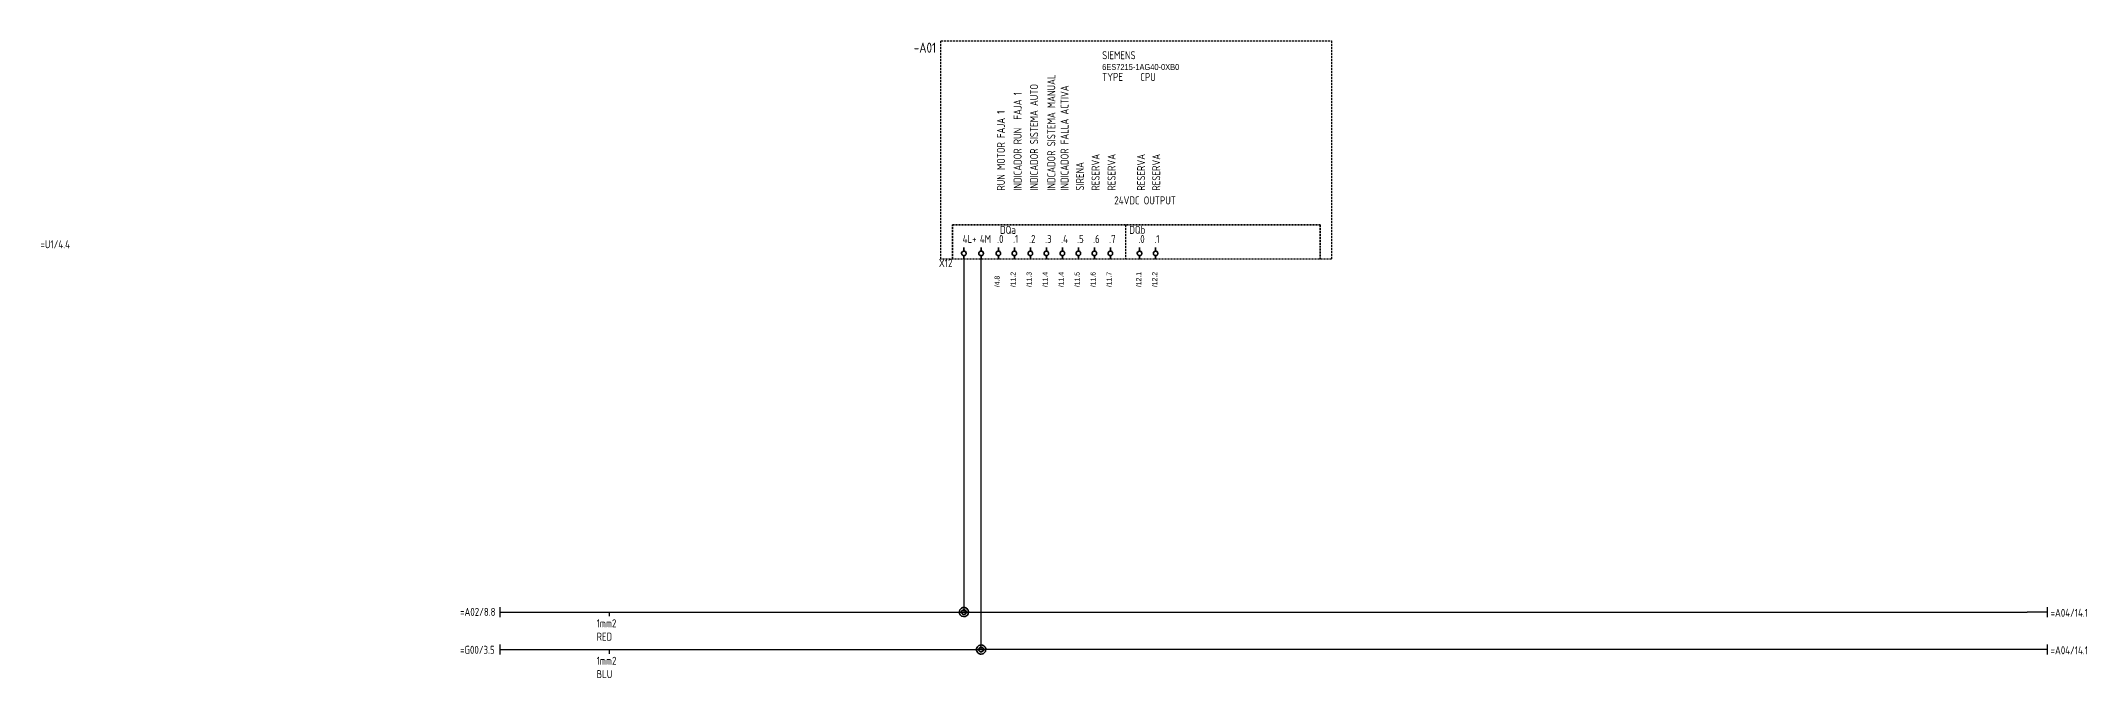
# Model space of a CAD drawing. Header units: millimetres. Extents: x 51 to 2493, y -624 to 390.
# Drawn here: x 1982 to 2493, y -189 to -30 of the extents above; entities that cross this region are included whole.
import ezdxf
from ezdxf.enums import TextEntityAlignment as Align

# ---------------------------------------------------------------- set-up
doc = ezdxf.new("R2010")
doc.units = ezdxf.units.MM
doc.header["$MEASUREMENT"] = 0
doc.linetypes.add('DASHED', pattern=[0.75, 0.5, -0.25])
for name, color, linetype in [('0V', 160, 'Continuous'), ('24V', 20, 'Continuous'), ('PDF_Geometría', 7, 'Continuous'), ('TAGS', 150, 'Continuous'), ('WIRENO', 10, 'Continuous')]:
    doc.layers.add(name, color=color, linetype=linetype)
for name, color, linetype, lineweight in [('Bor. Conexion', 181, 'Continuous', 5), ('cajetines', 132, 'DASHED', 30), ('nombre tags', 200, 'Continuous', 0), ('SYMS', 7, 'Continuous', 30)]:
    doc.layers.add(name, color=color, linetype=linetype, lineweight=lineweight)
doc.styles.add('WD_IEC', font='ISOCP2.shx', dxfattribs={"width": 0.9, "height": 4})

# ---------------------------------------------------------------- blocks, each defined once
blk = doc.blocks.new('REFERENCIA_ENTRADA_HORIZONTAL')
at = {"layer": 'SYMS'}
for p, q in [((-5, 1.25), (-5, -1.25)), ((-5, 0), (0, 0))]:
    blk.add_line(p, q, dxfattribs=at)
at = {"layer": 'TAGS', "style": 'WD_IEC', "width": 0.9, "flags": 8}
blk.add_attdef('TAG', text='', height=1, dxfattribs=at).set_placement((-15.18, -2.12), align=Align.RIGHT)
blk = doc.blocks.new('empalme')
at = {"layer": 'PDF_Geometría', "color": 40, "lineweight": 35, "true_color": 0xffcf00}
for points in [[(145.66, 151.93), (144.51, 151.93)], [(145.1, 151.93), (144.51, 151.93)]]:
    blk.add_lwpolyline(points, close=True, dxfattribs=at)
for points in [[(143.39, 152.17), (143.39, 152.17), (143.34, 151.93), (143.39, 151.7)], [(143.58, 152.61), (143.58, 152.61), (143.44, 152.41), (143.39, 152.17)], [(143.39, 151.7), (143.39, 151.7), (143.44, 151.46), (143.58, 151.26)], [(143.94, 152.93), (143.94, 152.93), (143.73, 152.81), (143.58, 152.61)], [(143.58, 151.26), (143.58, 151.26), (143.73, 151.06), (143.94, 150.94)], [(143.94, 152.06), (143.94, 152.06), (143.92, 151.93), (143.94, 151.81)], [(144.39, 153.08), (144.39, 153.08), (144.15, 153.05), (143.94, 152.93)], [(144.04, 152.28), (144.04, 152.28), (143.97, 152.18), (143.94, 152.06)], [(143.94, 151.81), (143.94, 151.81), (143.97, 151.69), (144.04, 151.59)], [(143.94, 150.94), (143.94, 150.94), (144.15, 150.82), (144.39, 150.79)], [(144.22, 152.44), (144.22, 152.44), (144.12, 152.38), (144.04, 152.28)], [(144.04, 151.59), (144.04, 151.59), (144.12, 151.49), (144.22, 151.43)], [(144.45, 152.51), (144.45, 152.51), (144.33, 152.5), (144.22, 152.44)], [(144.22, 151.43), (144.22, 151.43), (144.33, 151.37), (144.45, 151.36)], [(144.87, 153.03), (144.87, 153.03), (144.64, 153.1), (144.39, 153.08)], [(144.39, 150.79), (144.39, 150.79), (144.64, 150.77), (144.87, 150.84)], [(144.69, 152.49), (144.69, 152.49), (144.58, 152.53), (144.45, 152.51)], [(144.45, 151.36), (144.45, 151.36), (144.58, 151.34), (144.69, 151.38)], [(144.9, 152.37), (144.9, 152.37), (144.81, 152.45), (144.69, 152.49)], [(144.69, 151.38), (144.69, 151.38), (144.81, 151.42), (144.9, 151.5)], [(145.28, 152.79), (145.28, 152.79), (145.1, 152.95), (144.87, 153.03)], [(144.87, 150.84), (144.87, 150.84), (145.1, 150.92), (145.28, 151.08)], [(145.05, 152.17), (145.05, 152.17), (144.99, 152.28), (144.9, 152.37)], [(144.9, 151.5), (144.9, 151.5), (144.99, 151.58), (145.05, 151.7)], [(145.1, 151.93), (145.1, 151.93), (145.1, 152.06), (145.05, 152.17)], [(145.05, 151.7), (145.05, 151.7), (145.1, 151.81), (145.1, 151.93)], [(145.56, 152.4), (145.56, 152.4), (145.46, 152.62), (145.28, 152.79)], [(145.28, 151.08), (145.28, 151.08), (145.46, 151.24), (145.56, 151.47)], [(145.66, 151.93), (145.66, 151.93), (145.66, 152.18), (145.56, 152.4)], [(145.56, 151.47), (145.56, 151.47), (145.66, 151.69), (145.66, 151.93)]]:
    blk.add_open_spline(points, degree=3, dxfattribs=at)
blk = doc.blocks.new('empalme_')
at = {"layer": '0V'}
blk.add_blockref('empalme', (-144.51, -151.93), dxfattribs=at)

msp = doc.modelspace()

# ---------------------------------------------------------------- linework, layer by layer
at = {"layer": '0V'}
for p, q in [((2216.92, -182.03), (2216.92, -84.34)), ((2101.57, -182.03), (2216.92, -182.03)), ((2478.42, -182.03), (2216.92, -182.03))]:
    msp.add_line(p, q, dxfattribs=at)
at = {"layer": '24V'}
for p, q in [((2212.61, -84.34), (2212.61, -172.65)), ((2101.57, -172.65), (2212.61, -172.65)), ((2212.61, -172.65), (2478.42, -172.65))]:
    msp.add_line(p, q, dxfattribs=at)
at = {"layer": 'Bor. Conexion', "lineweight": 35}
for points in [[(2212.61, -82.33), (2212.61, -81.47)], [(2216.92, -82.33), (2216.92, -81.47)], [(2221.23, -82.33), (2221.23, -81.47)], [(2225.23, -82.33), (2225.23, -81.47)], [(2229.23, -82.33), (2229.23, -81.47)], [(2233.23, -82.33), (2233.23, -81.47)], [(2237.23, -82.33), (2237.23, -81.47)], [(2241.23, -82.33), (2241.23, -81.47)], [(2245.23, -82.33), (2245.23, -81.47)], [(2249.23, -82.33), (2249.23, -81.47)], [(2256.52, -82.33), (2256.52, -81.47)], [(2260.52, -82.33), (2260.52, -81.47)], [(2212.61, -84.34), (2212.61, -83.48)], [(2216.92, -84.34), (2216.92, -83.48)], [(2221.23, -84.34), (2221.23, -83.48)], [(2225.23, -84.34), (2225.23, -83.48)], [(2229.23, -84.34), (2229.23, -83.48)], [(2233.23, -84.34), (2233.23, -83.48)], [(2237.23, -84.34), (2237.23, -83.48)], [(2241.23, -84.34), (2241.23, -83.48)], [(2245.23, -84.34), (2245.23, -83.48)], [(2249.23, -84.34), (2249.23, -83.48)], [(2256.52, -84.34), (2256.52, -83.48)], [(2260.52, -84.34), (2260.52, -83.48)]]:
    msp.add_lwpolyline(points, dxfattribs=at)
for points in [[(2212.05, -82.78), (2212.05, -82.78), (2212.02, -82.9), (2212.05, -83.02)], [(2212.14, -82.56), (2212.14, -82.56), (2212.07, -82.66), (2212.05, -82.78)], [(2212.05, -83.02), (2212.05, -83.02), (2212.07, -83.14), (2212.14, -83.24)], [(2212.32, -82.4), (2212.32, -82.4), (2212.22, -82.47), (2212.14, -82.56)], [(2212.14, -83.24), (2212.14, -83.24), (2212.22, -83.34), (2212.32, -83.4)], [(2212.55, -82.33), (2212.55, -82.33), (2212.43, -82.34), (2212.32, -82.4)], [(2212.32, -83.4), (2212.32, -83.4), (2212.43, -83.46), (2212.55, -83.47)], [(2212.79, -82.36), (2212.79, -82.36), (2212.67, -82.32), (2212.55, -82.33)], [(2212.55, -83.47), (2212.55, -83.47), (2212.67, -83.49), (2212.79, -83.45)], [(2212.99, -82.47), (2212.99, -82.47), (2212.9, -82.39), (2212.79, -82.36)], [(2212.79, -83.45), (2212.79, -83.45), (2212.9, -83.41), (2212.99, -83.33)], [(2213.13, -82.67), (2213.13, -82.67), (2213.08, -82.56), (2212.99, -82.47)], [(2212.99, -83.33), (2212.99, -83.33), (2213.08, -83.25), (2213.13, -83.14)], [(2213.18, -82.9), (2213.18, -82.9), (2213.18, -82.78), (2213.13, -82.67)], [(2213.13, -83.14), (2213.13, -83.14), (2213.18, -83.02), (2213.18, -82.9)], [(2216.36, -82.78), (2216.36, -82.78), (2216.33, -82.9), (2216.36, -83.02)], [(2216.45, -82.56), (2216.45, -82.56), (2216.38, -82.66), (2216.36, -82.78)], [(2216.36, -83.02), (2216.36, -83.02), (2216.38, -83.14), (2216.45, -83.24)], [(2216.63, -82.4), (2216.63, -82.4), (2216.53, -82.47), (2216.45, -82.56)], [(2216.45, -83.24), (2216.45, -83.24), (2216.53, -83.34), (2216.63, -83.4)], [(2216.86, -82.33), (2216.86, -82.33), (2216.74, -82.34), (2216.63, -82.4)], [(2216.63, -83.4), (2216.63, -83.4), (2216.74, -83.46), (2216.86, -83.47)], [(2217.1, -82.36), (2217.1, -82.36), (2216.98, -82.32), (2216.86, -82.33)], [(2216.86, -83.47), (2216.86, -83.47), (2216.98, -83.49), (2217.1, -83.45)], [(2217.3, -82.47), (2217.3, -82.47), (2217.21, -82.39), (2217.1, -82.36)], [(2217.1, -83.45), (2217.1, -83.45), (2217.21, -83.41), (2217.3, -83.33)], [(2217.44, -82.67), (2217.44, -82.67), (2217.39, -82.56), (2217.3, -82.47)], [(2217.3, -83.33), (2217.3, -83.33), (2217.39, -83.25), (2217.44, -83.14)], [(2217.49, -82.9), (2217.49, -82.9), (2217.49, -82.78), (2217.44, -82.67)], [(2217.44, -83.14), (2217.44, -83.14), (2217.49, -83.02), (2217.49, -82.9)], [(2220.66, -82.78), (2220.66, -82.78), (2220.64, -82.9), (2220.66, -83.02)], [(2220.76, -82.56), (2220.76, -82.56), (2220.69, -82.66), (2220.66, -82.78)], [(2220.66, -83.02), (2220.66, -83.02), (2220.69, -83.14), (2220.76, -83.24)], [(2220.94, -82.4), (2220.94, -82.4), (2220.83, -82.47), (2220.76, -82.56)], [(2220.76, -83.24), (2220.76, -83.24), (2220.83, -83.34), (2220.94, -83.4)], [(2221.17, -82.33), (2221.17, -82.33), (2221.05, -82.34), (2220.94, -82.4)], [(2220.94, -83.4), (2220.94, -83.4), (2221.05, -83.46), (2221.17, -83.47)], [(2221.4, -82.36), (2221.4, -82.36), (2221.29, -82.32), (2221.17, -82.33)], [(2221.17, -83.47), (2221.17, -83.47), (2221.29, -83.49), (2221.4, -83.45)], [(2221.61, -82.47), (2221.61, -82.47), (2221.52, -82.39), (2221.4, -82.36)], [(2221.4, -83.45), (2221.4, -83.45), (2221.52, -83.41), (2221.61, -83.33)], [(2221.75, -82.67), (2221.75, -82.67), (2221.7, -82.56), (2221.61, -82.47)], [(2221.61, -83.33), (2221.61, -83.33), (2221.7, -83.25), (2221.75, -83.14)], [(2221.8, -82.9), (2221.8, -82.9), (2221.8, -82.78), (2221.75, -82.67)], [(2221.75, -83.14), (2221.75, -83.14), (2221.8, -83.02), (2221.8, -82.9)], [(2224.66, -82.78), (2224.66, -82.78), (2224.64, -82.9), (2224.66, -83.02)], [(2224.76, -82.56), (2224.76, -82.56), (2224.69, -82.66), (2224.66, -82.78)], [(2224.66, -83.02), (2224.66, -83.02), (2224.69, -83.14), (2224.76, -83.24)], [(2224.94, -82.4), (2224.94, -82.4), (2224.83, -82.47), (2224.76, -82.56)], [(2224.76, -83.24), (2224.76, -83.24), (2224.83, -83.34), (2224.94, -83.4)], [(2225.17, -82.33), (2225.17, -82.33), (2225.05, -82.34), (2224.94, -82.4)], [(2224.94, -83.4), (2224.94, -83.4), (2225.05, -83.46), (2225.17, -83.47)], [(2225.4, -82.36), (2225.4, -82.36), (2225.29, -82.32), (2225.17, -82.33)], [(2225.17, -83.47), (2225.17, -83.47), (2225.29, -83.49), (2225.4, -83.45)], [(2225.61, -82.47), (2225.61, -82.47), (2225.52, -82.39), (2225.4, -82.36)], [(2225.4, -83.45), (2225.4, -83.45), (2225.52, -83.41), (2225.61, -83.33)], [(2225.75, -82.67), (2225.75, -82.67), (2225.7, -82.56), (2225.61, -82.47)], [(2225.61, -83.33), (2225.61, -83.33), (2225.7, -83.25), (2225.75, -83.14)], [(2225.8, -82.9), (2225.8, -82.9), (2225.8, -82.78), (2225.75, -82.67)], [(2225.75, -83.14), (2225.75, -83.14), (2225.8, -83.02), (2225.8, -82.9)], [(2228.66, -82.78), (2228.66, -82.78), (2228.64, -82.9), (2228.66, -83.02)], [(2228.76, -82.56), (2228.76, -82.56), (2228.69, -82.66), (2228.66, -82.78)], [(2228.66, -83.02), (2228.66, -83.02), (2228.69, -83.14), (2228.76, -83.24)], [(2228.94, -82.4), (2228.94, -82.4), (2228.83, -82.47), (2228.76, -82.56)], [(2228.76, -83.24), (2228.76, -83.24), (2228.83, -83.34), (2228.94, -83.4)], [(2229.17, -82.33), (2229.17, -82.33), (2229.05, -82.34), (2228.94, -82.4)], [(2228.94, -83.4), (2228.94, -83.4), (2229.05, -83.46), (2229.17, -83.47)], [(2229.4, -82.36), (2229.4, -82.36), (2229.29, -82.32), (2229.17, -82.33)], [(2229.17, -83.47), (2229.17, -83.47), (2229.29, -83.49), (2229.4, -83.45)], [(2229.61, -82.47), (2229.61, -82.47), (2229.52, -82.39), (2229.4, -82.36)], [(2229.4, -83.45), (2229.4, -83.45), (2229.52, -83.41), (2229.61, -83.33)], [(2229.75, -82.67), (2229.75, -82.67), (2229.7, -82.56), (2229.61, -82.47)], [(2229.61, -83.33), (2229.61, -83.33), (2229.7, -83.25), (2229.75, -83.14)], [(2229.8, -82.9), (2229.8, -82.9), (2229.8, -82.78), (2229.75, -82.67)], [(2229.75, -83.14), (2229.75, -83.14), (2229.8, -83.02), (2229.8, -82.9)], [(2232.66, -82.78), (2232.66, -82.78), (2232.64, -82.9), (2232.66, -83.02)], [(2232.76, -82.56), (2232.76, -82.56), (2232.69, -82.66), (2232.66, -82.78)], [(2232.66, -83.02), (2232.66, -83.02), (2232.69, -83.14), (2232.76, -83.24)], [(2232.94, -82.4), (2232.94, -82.4), (2232.83, -82.47), (2232.76, -82.56)], [(2232.76, -83.24), (2232.76, -83.24), (2232.83, -83.34), (2232.94, -83.4)], [(2233.17, -82.33), (2233.17, -82.33), (2233.05, -82.34), (2232.94, -82.4)], [(2232.94, -83.4), (2232.94, -83.4), (2233.05, -83.46), (2233.17, -83.47)], [(2233.4, -82.36), (2233.4, -82.36), (2233.29, -82.32), (2233.17, -82.33)], [(2233.17, -83.47), (2233.17, -83.47), (2233.29, -83.49), (2233.4, -83.45)], [(2233.61, -82.47), (2233.61, -82.47), (2233.52, -82.39), (2233.4, -82.36)], [(2233.4, -83.45), (2233.4, -83.45), (2233.52, -83.41), (2233.61, -83.33)], [(2233.75, -82.67), (2233.75, -82.67), (2233.7, -82.56), (2233.61, -82.47)], [(2233.61, -83.33), (2233.61, -83.33), (2233.7, -83.25), (2233.75, -83.14)], [(2233.8, -82.9), (2233.8, -82.9), (2233.8, -82.78), (2233.75, -82.67)], [(2233.75, -83.14), (2233.75, -83.14), (2233.8, -83.02), (2233.8, -82.9)], [(2236.66, -82.78), (2236.66, -82.78), (2236.64, -82.9), (2236.66, -83.02)], [(2236.76, -82.56), (2236.76, -82.56), (2236.69, -82.66), (2236.66, -82.78)], [(2236.66, -83.02), (2236.66, -83.02), (2236.69, -83.14), (2236.76, -83.24)], [(2236.94, -82.4), (2236.94, -82.4), (2236.83, -82.47), (2236.76, -82.56)], [(2236.76, -83.24), (2236.76, -83.24), (2236.83, -83.34), (2236.94, -83.4)], [(2237.17, -82.33), (2237.17, -82.33), (2237.05, -82.34), (2236.94, -82.4)], [(2236.94, -83.4), (2236.94, -83.4), (2237.05, -83.46), (2237.17, -83.47)], [(2237.4, -82.36), (2237.4, -82.36), (2237.29, -82.32), (2237.17, -82.33)], [(2237.17, -83.47), (2237.17, -83.47), (2237.29, -83.49), (2237.4, -83.45)], [(2237.61, -82.47), (2237.61, -82.47), (2237.52, -82.39), (2237.4, -82.36)], [(2237.4, -83.45), (2237.4, -83.45), (2237.52, -83.41), (2237.61, -83.33)], [(2237.75, -82.67), (2237.75, -82.67), (2237.7, -82.56), (2237.61, -82.47)], [(2237.61, -83.33), (2237.61, -83.33), (2237.7, -83.25), (2237.75, -83.14)], [(2237.8, -82.9), (2237.8, -82.9), (2237.8, -82.78), (2237.75, -82.67)], [(2237.75, -83.14), (2237.75, -83.14), (2237.8, -83.02), (2237.8, -82.9)], [(2240.66, -82.78), (2240.66, -82.78), (2240.64, -82.9), (2240.66, -83.02)], [(2240.76, -82.56), (2240.76, -82.56), (2240.69, -82.66), (2240.66, -82.78)], [(2240.66, -83.02), (2240.66, -83.02), (2240.69, -83.14), (2240.76, -83.24)], [(2240.94, -82.4), (2240.94, -82.4), (2240.83, -82.47), (2240.76, -82.56)], [(2240.76, -83.24), (2240.76, -83.24), (2240.83, -83.34), (2240.94, -83.4)], [(2241.17, -82.33), (2241.17, -82.33), (2241.05, -82.34), (2240.94, -82.4)], [(2240.94, -83.4), (2240.94, -83.4), (2241.05, -83.46), (2241.17, -83.47)], [(2241.4, -82.36), (2241.4, -82.36), (2241.29, -82.32), (2241.17, -82.33)], [(2241.17, -83.47), (2241.17, -83.47), (2241.29, -83.49), (2241.4, -83.45)], [(2241.61, -82.47), (2241.61, -82.47), (2241.52, -82.39), (2241.4, -82.36)], [(2241.4, -83.45), (2241.4, -83.45), (2241.52, -83.41), (2241.61, -83.33)], [(2241.75, -82.67), (2241.75, -82.67), (2241.7, -82.56), (2241.61, -82.47)], [(2241.61, -83.33), (2241.61, -83.33), (2241.7, -83.25), (2241.75, -83.14)], [(2241.8, -82.9), (2241.8, -82.9), (2241.8, -82.78), (2241.75, -82.67)], [(2241.75, -83.14), (2241.75, -83.14), (2241.8, -83.02), (2241.8, -82.9)], [(2244.66, -82.78), (2244.66, -82.78), (2244.64, -82.9), (2244.66, -83.02)], [(2244.76, -82.56), (2244.76, -82.56), (2244.69, -82.66), (2244.66, -82.78)], [(2244.66, -83.02), (2244.66, -83.02), (2244.69, -83.14), (2244.76, -83.24)], [(2244.94, -82.4), (2244.94, -82.4), (2244.83, -82.47), (2244.76, -82.56)], [(2244.76, -83.24), (2244.76, -83.24), (2244.83, -83.34), (2244.94, -83.4)], [(2245.17, -82.33), (2245.17, -82.33), (2245.05, -82.34), (2244.94, -82.4)], [(2244.94, -83.4), (2244.94, -83.4), (2245.05, -83.46), (2245.17, -83.47)], [(2245.4, -82.36), (2245.4, -82.36), (2245.29, -82.32), (2245.17, -82.33)], [(2245.17, -83.47), (2245.17, -83.47), (2245.29, -83.49), (2245.4, -83.45)], [(2245.61, -82.47), (2245.61, -82.47), (2245.52, -82.39), (2245.4, -82.36)], [(2245.4, -83.45), (2245.4, -83.45), (2245.52, -83.41), (2245.61, -83.33)], [(2245.75, -82.67), (2245.75, -82.67), (2245.7, -82.56), (2245.61, -82.47)], [(2245.61, -83.33), (2245.61, -83.33), (2245.7, -83.25), (2245.75, -83.14)], [(2245.8, -82.9), (2245.8, -82.9), (2245.8, -82.78), (2245.75, -82.67)], [(2245.75, -83.14), (2245.75, -83.14), (2245.8, -83.02), (2245.8, -82.9)], [(2248.66, -82.78), (2248.66, -82.78), (2248.64, -82.9), (2248.66, -83.02)], [(2248.76, -82.56), (2248.76, -82.56), (2248.69, -82.66), (2248.66, -82.78)], [(2248.66, -83.02), (2248.66, -83.02), (2248.69, -83.14), (2248.76, -83.24)], [(2248.94, -82.4), (2248.94, -82.4), (2248.83, -82.47), (2248.76, -82.56)], [(2248.76, -83.24), (2248.76, -83.24), (2248.83, -83.34), (2248.94, -83.4)], [(2249.17, -82.33), (2249.17, -82.33), (2249.05, -82.34), (2248.94, -82.4)], [(2248.94, -83.4), (2248.94, -83.4), (2249.05, -83.46), (2249.17, -83.47)], [(2249.4, -82.36), (2249.4, -82.36), (2249.29, -82.32), (2249.17, -82.33)], [(2249.17, -83.47), (2249.17, -83.47), (2249.29, -83.49), (2249.4, -83.45)], [(2249.61, -82.47), (2249.61, -82.47), (2249.52, -82.39), (2249.4, -82.36)], [(2249.4, -83.45), (2249.4, -83.45), (2249.52, -83.41), (2249.61, -83.33)], [(2249.75, -82.67), (2249.75, -82.67), (2249.7, -82.56), (2249.61, -82.47)], [(2249.61, -83.33), (2249.61, -83.33), (2249.7, -83.25), (2249.75, -83.14)], [(2249.8, -82.9), (2249.8, -82.9), (2249.8, -82.78), (2249.75, -82.67)], [(2249.75, -83.14), (2249.75, -83.14), (2249.8, -83.02), (2249.8, -82.9)], [(2255.96, -82.78), (2255.96, -82.78), (2255.93, -82.9), (2255.96, -83.02)], [(2256.05, -82.56), (2256.05, -82.56), (2255.98, -82.66), (2255.96, -82.78)], [(2255.96, -83.02), (2255.96, -83.02), (2255.98, -83.14), (2256.05, -83.24)], [(2256.23, -82.4), (2256.23, -82.4), (2256.12, -82.47), (2256.05, -82.56)], [(2256.05, -83.24), (2256.05, -83.24), (2256.12, -83.34), (2256.23, -83.4)], [(2256.46, -82.33), (2256.46, -82.33), (2256.34, -82.34), (2256.23, -82.4)], [(2256.23, -83.4), (2256.23, -83.4), (2256.34, -83.46), (2256.46, -83.47)], [(2256.7, -82.36), (2256.7, -82.36), (2256.58, -82.32), (2256.46, -82.33)], [(2256.46, -83.47), (2256.46, -83.47), (2256.58, -83.49), (2256.7, -83.45)], [(2256.9, -82.47), (2256.9, -82.47), (2256.81, -82.39), (2256.7, -82.36)], [(2256.7, -83.45), (2256.7, -83.45), (2256.81, -83.41), (2256.9, -83.33)], [(2257.04, -82.67), (2257.04, -82.67), (2256.99, -82.56), (2256.9, -82.47)], [(2256.9, -83.33), (2256.9, -83.33), (2256.99, -83.25), (2257.04, -83.14)], [(2257.09, -82.9), (2257.09, -82.9), (2257.09, -82.78), (2257.04, -82.67)], [(2257.04, -83.14), (2257.04, -83.14), (2257.09, -83.02), (2257.09, -82.9)], [(2259.96, -82.78), (2259.96, -82.78), (2259.93, -82.9), (2259.96, -83.02)], [(2260.05, -82.56), (2260.05, -82.56), (2259.98, -82.66), (2259.96, -82.78)], [(2259.96, -83.02), (2259.96, -83.02), (2259.98, -83.14), (2260.05, -83.24)], [(2260.23, -82.4), (2260.23, -82.4), (2260.12, -82.47), (2260.05, -82.56)], [(2260.05, -83.24), (2260.05, -83.24), (2260.12, -83.34), (2260.23, -83.4)], [(2260.46, -82.33), (2260.46, -82.33), (2260.34, -82.34), (2260.23, -82.4)], [(2260.23, -83.4), (2260.23, -83.4), (2260.34, -83.46), (2260.46, -83.47)], [(2260.7, -82.36), (2260.7, -82.36), (2260.58, -82.32), (2260.46, -82.33)], [(2260.46, -83.47), (2260.46, -83.47), (2260.58, -83.49), (2260.7, -83.45)], [(2260.9, -82.47), (2260.9, -82.47), (2260.81, -82.39), (2260.7, -82.36)], [(2260.7, -83.45), (2260.7, -83.45), (2260.81, -83.41), (2260.9, -83.33)], [(2261.04, -82.67), (2261.04, -82.67), (2260.99, -82.56), (2260.9, -82.47)], [(2260.9, -83.33), (2260.9, -83.33), (2260.99, -83.25), (2261.04, -83.14)], [(2261.09, -82.9), (2261.09, -82.9), (2261.09, -82.78), (2261.04, -82.67)], [(2261.04, -83.14), (2261.04, -83.14), (2261.09, -83.02), (2261.09, -82.9)]]:
    msp.add_open_spline(points, degree=3, dxfattribs=at)
at = {"layer": 'cajetines'}
msp.add_line((2253.01, -75.74), (2253.01, -84.35), dxfattribs=at)
msp.add_lwpolyline([(2206.86, -84.34), (2206.86, -29.73), (2304.53, -29.73), (2304.53, -84.34)], close=True, dxfattribs=at)
at = {"layer": 'cajetines', "lineweight": 35}
msp.add_lwpolyline([(2209.74, -84.34), (2209.74, -75.72), (2301.66, -75.72), (2301.66, -84.34)], dxfattribs=at)
at = {"layer": 'SYMS'}
for p, q in [((2483.42, -172.65), (2478.42, -172.65)), ((2483.42, -171.4), (2483.42, -173.9)), ((2483.42, -182.03), (2478.42, -182.03)), ((2483.42, -180.78), (2483.42, -183.28))]:
    msp.add_line(p, q, dxfattribs=at)
at = {"layer": 'WIRENO'}
for p, q in [((2123.99, -173.71), (2123.99, -172.65)), ((2123.99, -183.09), (2123.99, -182.03))]:
    msp.add_line(p, q, dxfattribs=at)

# ---------------------------------------------------------------- block references
at = {"layer": '0V'}
for p in [(2212.61, -172.65), (2216.92, -182.03)]:
    msp.add_blockref('empalme_', p, dxfattribs=at)
at = {"layer": 'SYMS'}
for p in [(2101.57, -172.65), (2101.57, -182.03)]:
    msp.add_blockref('REFERENCIA_ENTRADA_HORIZONTAL', p, dxfattribs=at)

# ---------------------------------------------------------------- texts
at = {"layer": 'nombre tags', "char_height": 2, "attachment_point": 7, "rotation": 90, "style": 'WD_IEC'}
for s, insert in [('INDICADOR SISTEMA AUTO', (2231.15, -67.2)), ('INDCADOR SISTEMA MANUAL', (2235.46, -67.2)), ('RESERVA', (2246.52, -67.2)), ('RESERVA', (2250.52, -67.2)), ('RESERVA', (2257.91, -67.2)), ('RESERVA', (2261.68, -67.2))]:
    msp.add_mtext(s, dxfattribs=dict(at, insert=insert))
for s, insert, width in [('INDICADOR RUN  FAJA 1', (2227.04, -67.2), 29.7), ('INDICADOR FALLA ACTIVA', (2238.78, -67.2), 27.2023), ('RUN MOTOR FAJA 1', (2222.87, -67.2), 24.6259), ('SIRENA', (2242.62, -67.2), 11.7641)]:
    msp.add_mtext(s, dxfattribs=dict(at, insert=insert, width=width))
at = {"layer": 'nombre tags', "char_height": 2, "attachment_point": 7, "style": 'WD_IEC'}
for s, insert in [('24VDC OUTPUT ', (2250.2, -70.64)), ('4L+', (2212.3, -80.28)), ('4M', (2216.61, -80.28)), ('.0', (2220.92, -80.3)), ('.1', (2224.92, -80.28)), ('.2', (2228.92, -80.3)), ('.3', (2232.92, -80.3)), ('.4', (2236.92, -80.3)), ('.5', (2240.92, -80.3)), ('.6', (2244.92, -80.3)), ('.7', (2248.92, -80.3)), ('.0', (2256.21, -80.3)), ('.1', (2260.21, -80.3))]:
    msp.add_mtext(s, dxfattribs=dict(at, insert=insert))
at = {"layer": 'TAGS', "attachment_point": 7, "style": 'WD_IEC'}
for s, insert, char_height in [('-A01', (2200.07, -32.69), 2.5), ('{\\fUbuntu Mono|b0|i0|c0|p0;6ES7215-1AG40-0XB0}', (2247.17, -37.04), 1.5), ('SIEMENS', (2247.17, -34.32), 2), ('TYPE', (2247.17, -39.75), 2), ('CPU', (2256.7, -39.78), 2), ('DQa', (2221.65, -78.01), 2), ('DQb', (2253.95, -78.01), 2), ('X12', (2206.37, -86.32), 2)]:
    msp.add_mtext(s, dxfattribs=dict(at, insert=insert, char_height=char_height))
at = {"layer": 'TAGS', "char_height": 2, "attachment_point": 1, "style": 'WD_IEC'}
for s, insert in [('\\pxql;=U1/4.4', (1981.79, -79.62)), ('\\pxql;=A02/8.8', (2086.68, -171.6)), ('\\pxql;=A04/14.1', (2484.24, -171.83)), ('\\pxql;=G00/3.5', (2086.68, -181.09)), ('\\pxql;=A04/14.1', (2484.24, -181.21))]:
    msp.add_mtext_dynamic_manual_height_columns(s, width=2, gutter_width=10, heights=[0], dxfattribs=dict(at, insert=insert))
at = {"layer": 'TAGS', "char_height": 1.5, "attachment_point": 1, "rotation": 90, "style": 'WD_IEC'}
for s, insert in [('{\\Famgdt|c0;\\H0.83333x;/4.8}', (2220.27, -91.35)), ('{\\Famgdt|c0;\\H0.83333x;/11.2}', (2224.27, -91.35)), ('{\\Famgdt|c0;\\H0.83333x;/11.3}', (2228.27, -91.35)), ('{\\Famgdt|c0;\\H0.83333x;/11.4}', (2232.27, -91.35)), ('{\\Famgdt|c0;\\H0.83333x;/11.4}', (2236.27, -91.35)), ('{\\Famgdt|c0;\\H0.83333x;/11.5}', (2240.27, -91.35)), ('{\\Famgdt|c0;\\H0.83333x;/11.6}', (2244.27, -91.35)), ('{\\Famgdt|c0;\\H0.83333x;/11.7}', (2248.27, -91.35)), ('{\\Famgdt|c0;\\H0.83333x;/12.1}', (2255.67, -91.35)), ('{\\Famgdt|c0;\\H0.83333x;/12.2}', (2259.67, -91.35))]:
    msp.add_mtext_dynamic_manual_height_columns(s, width=67.509, gutter_width=20, heights=[0], dxfattribs=dict(at, insert=insert))
at = {"layer": 'WIRENO', "char_height": 2, "attachment_point": 1, "style": 'WD_IEC'}
for s, insert in [('1mm2\\PRED', (2120.8, -174.46)), ('1mm2\\PBLU', (2120.8, -183.84))]:
    msp.add_mtext_dynamic_manual_height_columns(s, width=7.1352, gutter_width=20, heights=[0], dxfattribs=dict(at, insert=insert))

doc.saveas('drawing.dxf')
